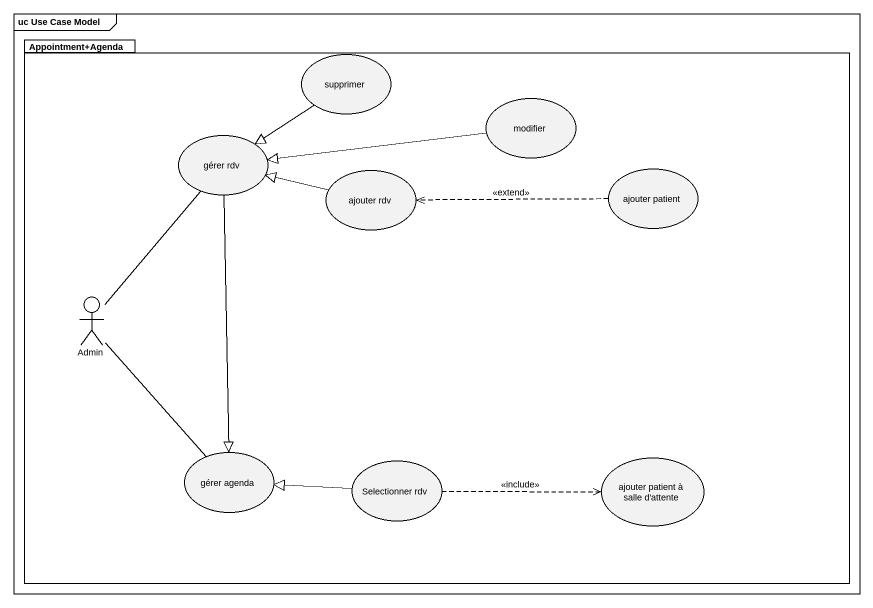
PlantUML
@startuml
mainframe uc Use Case Model
package "Appointment+Agenda" as Appointment_Agenda {
  usecase supprimer
  usecase modifier
  usecase "gérer rdv" as gérer_rdv
  usecase "ajouter rdv" as ajouter_rdv
  usecase "ajouter patient" as ajouter_patient
  actor Admin
  usecase "gérer agenda" as gérer_agenda
  usecase "Selectionner rdv" as Selectionner_rdv
  usecase "ajouter patient à salle d'attente" as ajouter_patient_à_salle_d
}
supprimer --|> gérer_rdv
modifier -left-|> gérer_rdv
gérer_rdv --|> gérer_agenda
ajouter_rdv -left-|> gérer_rdv
ajouter_patient .left.> ajouter_rdv : <<extend>>
Admin -up- gérer_rdv
Admin -- gérer_agenda
Selectionner_rdv -left-|> gérer_agenda
Selectionner_rdv .right.> ajouter_patient_à_salle_d : <<include>>
@enduml
